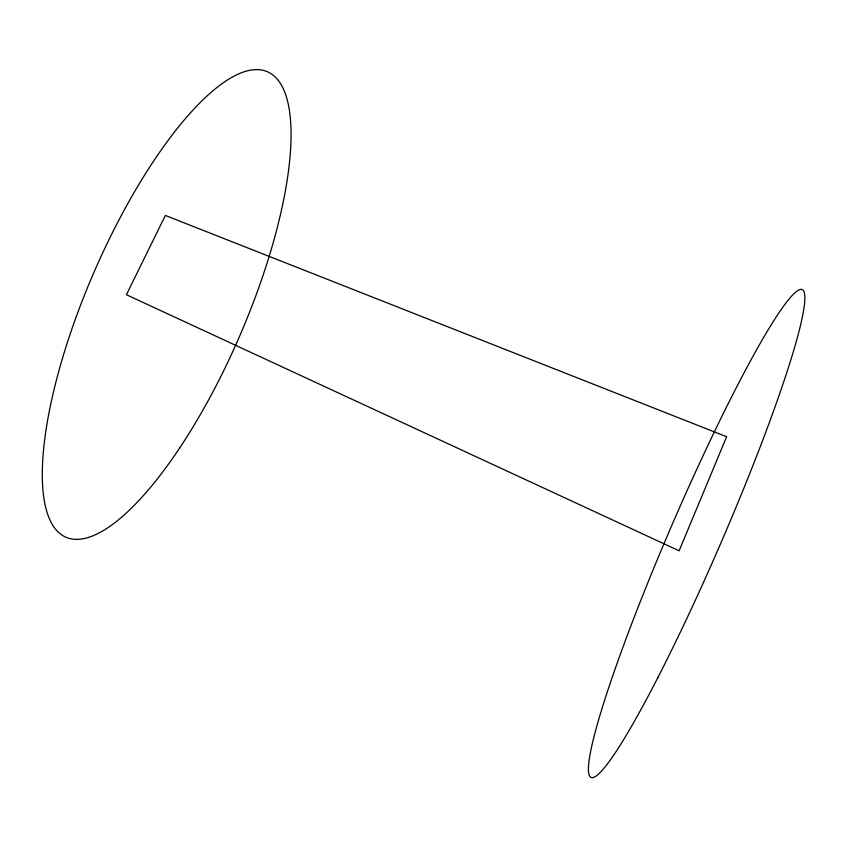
<?xml version="1.0" encoding="UTF-8"?>
<svg xmlns="http://www.w3.org/2000/svg" width="847" height="847" viewBox="0 0 847 847"><rect width="100%" height="100%" fill="white"/><g stroke="black" fill="none" stroke-linecap="round" stroke-linejoin="round"><path stroke-width="1.27" d="M726.62 436.724L679.125 550.794L126.415 294.724L165.345 215.445L726.62 436.724M657.875 677.568A265.789 26.024 -66.6 0 0 803.327 290.51A265.789 26.024 -66.6 0 0 628.622 631.873A265.789 26.024 -66.6 0 0 657.875 677.568M179.543 448.19A253.602 79.523 -66.6 0 0 267.144 71.635A253.602 79.523 -66.6 0 0 53.107 393.537A253.602 79.523 -66.6 0 0 179.543 448.19"/></g></svg>
